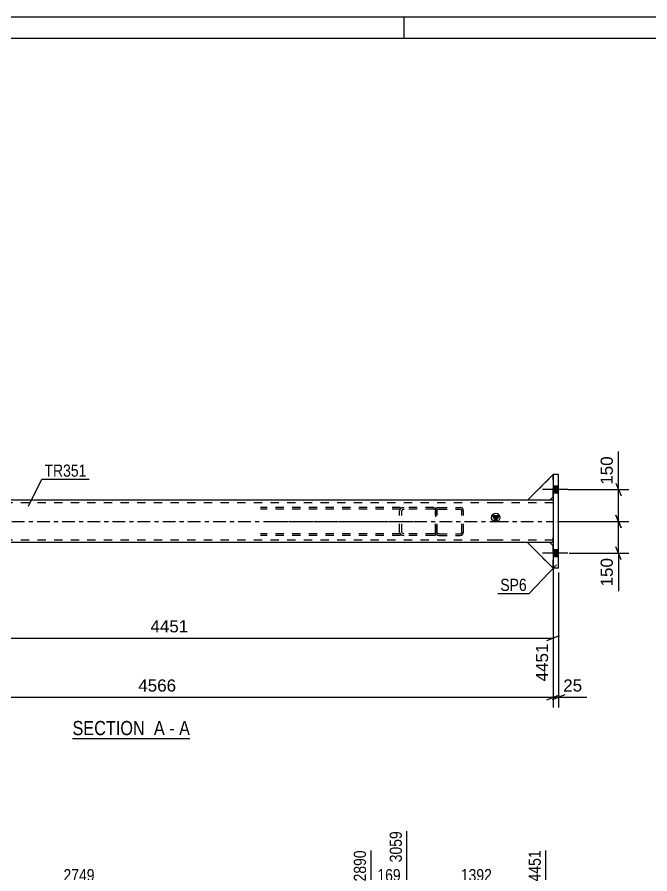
# Model space of a CAD drawing. Header units: millimetres. Extents: x 0 to 841, y 0 to 594.
# Drawn here: x 119.9 to 268.9, y 392.5 to 594 of the extents above; entities that cross this region are included whole.
import ezdxf

# ---------------------------------------------------------------- set-up
doc = ezdxf.new("R2010")
doc.units = ezdxf.units.MM
doc.linetypes.add('DXK_LINE_DOT2', pattern=[3.9198, 1.9599, -1.9599])
doc.linetypes.add('DXK_LINE_DOT3', pattern=[5.9187, 2.979, -0.9799, 0.9799, -0.9799])
doc.styles.add('Arial', font='ARIAL.TTF', dxfattribs={"height": 0.2})
doc.styles.add('Arial Narrow', font='ARIALN.TTF', dxfattribs={"height": 0.2})

# ---------------------------------------------------------------- blocks, each defined once
blk = doc.blocks.new('Unknown-318891778-1129')
at = {"color": 5, "linetype": 'Continuous'}
for p, q in [((841, 594), (0, 594)), ((211, 589), (211, 594)), ((836, 589), (5, 589))]:
    blk.add_line(p, q, dxfattribs=at)
blk = doc.blocks.new('Unknown-318891778-16 - 3878')
at = {"color": 6, "linetype": 'Continuous'}
blk.add_line((132.96, 424.35), (160.61, 424.35), dxfattribs=at)
at = {"color": 0, "linetype": 'Continuous'}
for points in [[(151.07, 425.1), (151.07, 428.6), (132.96, 428.6), (132.96, 425.1)], [(154.68, 425.1), (154.68, 428.6), (152.12, 428.6), (152.12, 425.1)], [(157, 425.1), (157, 428.6), (155.73, 428.6), (155.73, 425.1)], [(160.61, 425.1), (160.61, 428.6), (158.05, 428.6), (158.05, 425.1)]]:
    blk.add_wipeout(points, dxfattribs=at)
at = {"color": 7, "linetype": 'Continuous', "style": 'Arial Narrow'}
for s, p in [('SECTION ', (132.96, 425.1)), ('A', (152.12, 425.1)), ('A', (158.05, 425.1)), ('-', (155.73, 425.1))]:
    blk.add_text(s, height=3.34, dxfattribs=at).set_placement(p)
blk = doc.blocks.new('Part-318891778-3893 - 3878')
at = {"linetype": 'Continuous'}
blk.add_hatch(color=2, dxfattribs=at).paths.add_polyline_path([(232.58, 475.38), (231.78, 476.78), (233.38, 476.78)])
at = {"color": 2, "linetype": 'Continuous'}
for p, q in [((65.44, 480.38), (65.44, 479.18)), ((232.49, 480.38), (65.44, 480.38)), ((240.09, 480.38), (232.59, 480.38)), ((246.09, 480.38), (245.34, 480.38)), ((65.44, 471.58), (65.44, 479.18)), ((246.09, 479.18), (246.09, 471.58)), ((232.58, 475.38), (231.78, 476.78)), ((231.78, 476.78), (233.38, 476.78)), ((233.38, 476.78), (232.58, 475.38)), ((65.44, 470.38), (65.44, 471.58)), ((232.49, 470.38), (72.94, 470.38)), ((240.09, 470.38), (232.59, 470.38)), ((246.09, 470.38), (245.34, 470.38))]:
    blk.add_line(p, q, dxfattribs=at)
at = {"color": 7, "linetype": 'DXK_LINE_DOT2'}
for p, q in [((65.44, 480.38), (65.44, 480.02)), ((232.49, 479.78), (65.44, 479.78)), ((246.09, 479.78), (232.59, 479.78)), ((245.34, 480.38), (240.09, 480.38)), ((246.09, 480.38), (246.09, 479.18)), ((246.09, 480.38), (246.09, 480.02)), ((65.44, 471.58), (65.44, 470.47)), ((232.49, 470.98), (65.44, 470.98)), ((72.94, 470.38), (65.44, 470.38)), ((246.09, 470.98), (232.59, 470.98)), ((245.34, 470.38), (240.09, 470.38)), ((246.09, 470.38), (246.09, 471.58))]:
    blk.add_line(p, q, dxfattribs=at)
at = {"color": 7, "linetype": 'DXK_LINE_DOT3'}
for p, q in [((65.44, 475.38), (232.49, 475.38)), ((232.59, 475.38), (246.09, 475.38))]:
    blk.add_line(p, q, dxfattribs=at)
at = {"color": 2, "linetype": 'Continuous'}
blk.add_circle((232.58, 476.28), 1, dxfattribs=at)
blk = doc.blocks.new('Part-318891778-3941 - 3878')
at = {"color": 2, "linetype": 'Continuous'}
for p, q in [((245.34, 470.38), (240.09, 470.38)), ((240.09, 470.38), (246.09, 464.38)), ((246.09, 469.63), (245.34, 470.38))]:
    blk.add_line(p, q, dxfattribs=at)
at = {"color": 7, "linetype": 'DXK_LINE_DOT3'}
for p, q in [((246.09, 470.38), (240.09, 470.38)), ((240.09, 470.38), (246.09, 464.38))]:
    blk.add_line(p, q, dxfattribs=at)
at = {"color": 7, "linetype": 'DXK_LINE_DOT2'}
blk.add_line((246.09, 469.63), (246.09, 464.38), dxfattribs=at)
blk = doc.blocks.new('Part-318891778-3903 - 3878')
at = {"color": 7, "linetype": 'DXK_LINE_DOT2'}
for p, q in [((245.34, 470.38), (240.09, 470.38)), ((240.09, 470.38), (246.09, 464.38)), ((246.09, 469.63), (245.34, 470.38)), ((246.09, 464.38), (246.09, 469.63))]:
    blk.add_line(p, q, dxfattribs=at)
at = {"color": 7, "linetype": 'DXK_LINE_DOT3'}
for p, q in [((246.09, 470.38), (240.09, 470.38)), ((240.09, 470.38), (246.09, 464.38))]:
    blk.add_line(p, q, dxfattribs=at)
blk = doc.blocks.new('Bolt-318891778-3894 - 3878')
at = {"linetype": 'Continuous'}
for points in [[(246.09, 483.7), (246.09, 482.05), (247.34, 482.05), (247.34, 483.7)], [(246.09, 483.7), (246.09, 482.05), (247.34, 482.05), (247.34, 483.7)], [(246.09, 468.7), (246.09, 467.05), (247.34, 467.05), (247.34, 468.7)], [(246.09, 468.7), (246.09, 467.05), (247.34, 467.05), (247.34, 468.7)]]:
    blk.add_hatch(color=1, dxfattribs=at).paths.add_polyline_path(points)
at = {"color": 1, "linetype": 'Continuous'}
for p, q in [((247.34, 483.7), (246.09, 483.7)), ((247.34, 483.7), (246.09, 483.7)), ((249.54, 482.88), (243.59, 482.88)), ((249.54, 482.88), (243.59, 482.88)), ((247.34, 482.05), (246.09, 482.05)), ((247.34, 482.05), (246.09, 482.05)), ((249.54, 467.88), (243.59, 467.88)), ((249.54, 467.88), (243.59, 467.88)), ((247.34, 468.7), (246.09, 468.7)), ((247.34, 468.7), (246.09, 468.7)), ((247.34, 467.05), (246.09, 467.05)), ((247.34, 467.05), (246.09, 467.05))]:
    blk.add_line(p, q, dxfattribs=at)
blk = doc.blocks.new('Part-318891778-3935 - 3878')
at = {"color": 7, "linetype": 'DXK_LINE_DOT2'}
for p, q in [((240.09, 480.38), (246.09, 486.38)), ((246.09, 486.38), (246.09, 481.13)), ((245.34, 480.38), (240.09, 480.38)), ((246.09, 481.13), (245.34, 480.38))]:
    blk.add_line(p, q, dxfattribs=at)
at = {"color": 7, "linetype": 'DXK_LINE_DOT3'}
for p, q in [((240.09, 480.38), (246.09, 486.38)), ((246.09, 480.38), (240.09, 480.38))]:
    blk.add_line(p, q, dxfattribs=at)
blk = doc.blocks.new('Part-318891778-3936 - 3878')
at = {"color": 2, "linetype": 'Continuous'}
for p, q in [((240.09, 480.38), (246.09, 486.38)), ((245.34, 480.38), (240.09, 480.38)), ((246.09, 481.13), (245.34, 480.38))]:
    blk.add_line(p, q, dxfattribs=at)
at = {"color": 7, "linetype": 'DXK_LINE_DOT3'}
for p, q in [((240.09, 480.38), (246.09, 486.38)), ((246.09, 480.38), (240.09, 480.38))]:
    blk.add_line(p, q, dxfattribs=at)
at = {"color": 7, "linetype": 'DXK_LINE_DOT2'}
blk.add_line((246.09, 481.13), (246.09, 486.38), dxfattribs=at)
blk = doc.blocks.new('Part-318891778-3937 - 3878')
at = {"color": 7, "linetype": 'DXK_LINE_DOT2'}
for p, q in [((240.09, 480.38), (246.09, 486.38)), ((246.09, 486.38), (246.09, 481.13)), ((245.34, 480.38), (240.09, 480.38)), ((246.09, 481.13), (245.34, 480.38))]:
    blk.add_line(p, q, dxfattribs=at)
at = {"color": 7, "linetype": 'DXK_LINE_DOT3'}
for p, q in [((240.09, 480.38), (246.09, 486.38)), ((246.09, 480.38), (240.09, 480.38))]:
    blk.add_line(p, q, dxfattribs=at)
blk = doc.blocks.new('Part-318891778-3940 - 3878')
at = {"color": 7, "linetype": 'DXK_LINE_DOT2'}
for p, q in [((245.34, 470.38), (240.09, 470.38)), ((240.09, 470.38), (246.09, 464.38)), ((246.09, 469.63), (245.34, 470.38)), ((246.09, 464.38), (246.09, 469.63))]:
    blk.add_line(p, q, dxfattribs=at)
at = {"color": 7, "linetype": 'DXK_LINE_DOT3'}
for p, q in [((246.09, 470.38), (240.09, 470.38)), ((240.09, 470.38), (246.09, 464.38))]:
    blk.add_line(p, q, dxfattribs=at)
blk = doc.blocks.new('Part-318891778-3947 - 3878')
at = {"color": 7, "linetype": 'DXK_LINE_DOT2'}
for p, q in [((217.98, 478.68), (177.22, 478.68)), ((217.98, 478.28), (177.22, 478.28)), ((210.04, 478.18), (209.95, 477.88)), ((209.95, 472.88), (209.95, 477.88)), ((210.5, 477.88), (210.55, 478.03)), ((210.5, 472.88), (210.5, 477.88)), ((211.06, 478.68), (210.63, 478.61)), ((210.85, 478.24), (211.06, 478.28)), ((217.98, 478.68), (218.4, 478.61)), ((217.98, 478.28), (218.19, 478.24)), ((218.19, 478.24), (218.37, 478.16)), ((218.37, 478.16), (218.39, 478.14)), ((218.39, 478.14), (218.4, 478.61)), ((218.4, 478.61), (218.39, 478.44)), ((218.39, 478.44), (218.39, 472.31)), ((217.98, 472.48), (177.22, 472.48)), ((217.98, 472.08), (177.22, 472.08)), ((209.95, 472.88), (210.04, 472.57)), ((210.55, 472.72), (210.5, 472.88)), ((210.63, 472.14), (211.06, 472.08)), ((211.06, 472.48), (210.85, 472.51)), ((218.19, 472.51), (217.98, 472.48)), ((217.98, 472.08), (218.4, 472.14)), ((218.37, 472.59), (218.19, 472.51)), ((218.39, 472.61), (218.37, 472.59)), ((218.4, 472.14), (218.39, 472.61)), ((218.4, 472.14), (218.39, 472.31))]:
    blk.add_line(p, q, dxfattribs=at)
at = {"color": 7, "linetype": 'DXK_LINE_DOT3'}
blk.add_line((180.68, 475.38), (214.52, 475.38), dxfattribs=at)
at = {"color": 7, "linetype": 'DXK_LINE_DOT2'}
for centre, radius, start, end in [((210.89, 477.64), 1.01, 104.3889, 147.3288), ((210.97, 477.76), 0.505, 104.3889, 147.3288), ((210.89, 473.11), 1.01, 212.6712, 255.6111), ((210.97, 472.99), 0.505, 212.6712, 255.6111)]:
    blk.add_arc(centre, radius, start, end, dxfattribs=at)
blk = doc.blocks.new('Part-318891778-3960 - 3878')
at = {"color": 7, "linetype": 'DXK_LINE_DOT2'}
for p, q in [((218.45, 478.18), (218.39, 477.88)), ((218.39, 472.88), (218.39, 477.88)), ((218.79, 477.88), (218.82, 478.03)), ((218.79, 472.88), (218.79, 477.88)), ((219.19, 478.68), (218.88, 478.61)), ((219.03, 478.24), (219.19, 478.28)), ((219.19, 478.68), (224.19, 478.68)), ((219.19, 478.28), (224.19, 478.28)), ((224.49, 478.61), (224.19, 478.68)), ((224.19, 478.28), (224.34, 478.24)), ((224.56, 478.03), (224.59, 477.88)), ((224.59, 472.88), (224.59, 477.88)), ((224.99, 477.88), (224.93, 478.18)), ((224.99, 472.88), (224.99, 477.88)), ((218.39, 472.88), (218.45, 472.57)), ((218.82, 472.72), (218.79, 472.88)), ((218.88, 472.14), (219.19, 472.08)), ((219.19, 472.48), (219.03, 472.51)), ((219.19, 472.48), (224.19, 472.48)), ((219.19, 472.08), (224.19, 472.08)), ((224.34, 472.51), (224.19, 472.48)), ((224.19, 472.08), (224.49, 472.14)), ((224.59, 472.88), (224.56, 472.72)), ((224.93, 472.57), (224.99, 472.88))]:
    blk.add_line(p, q, dxfattribs=at)
at = {"color": 7, "linetype": 'DXK_LINE_DOT3'}
blk.add_line((221.69, 475.38), (221.69, 475.38), dxfattribs=at)
at = {"color": 7, "linetype": 'DXK_LINE_DOT2'}
for centre, radius, start, end in [((219.19, 477.88), 0.8, 112.5, 157.5), ((219.19, 477.88), 0.4, 112.5, 157.5), ((224.19, 477.88), 0.4, 22.5, 67.5), ((224.19, 477.88), 0.8, 22.5, 67.5), ((219.19, 472.88), 0.8, 202.5, 247.5), ((219.19, 472.88), 0.4, 202.5, 247.5), ((224.19, 472.88), 0.4, 292.5, 337.5), ((224.19, 472.88), 0.8, 292.5, 337.5)]:
    blk.add_arc(centre, radius, start, end, dxfattribs=at)
blk = doc.blocks.new('Part-318891778-3965 - 3878')
at = {"color": 2, "linetype": 'Continuous'}
for p, q in [((247.34, 486.38), (246.09, 486.38)), ((246.09, 486.38), (246.09, 464.38)), ((247.34, 464.38), (247.34, 486.38)), ((247.34, 464.38), (246.09, 464.38))]:
    blk.add_line(p, q, dxfattribs=at)
at = {"color": 7, "linetype": 'DXK_LINE_DOT3'}
blk.add_line((246.71, 475.38), (246.71, 475.38), dxfattribs=at)
blk = doc.blocks.new('StraightDimension-318891778-5167 - 4993')
at = {"color": 7, "linetype": 'Continuous'}
for p, q in [((211.68, 353.77), (211.68, 402.5)), ((244.38, 369.49), (244.38, 398)), ((213.18, 389.99), (210.18, 388.79)), ((211.68, 389.39), (244.38, 389.39)), ((242.88, 388.79), (245.88, 389.99))]:
    blk.add_line(p, q, dxfattribs=at)
at = {"color": 0, "linetype": 'Continuous'}
blk.add_wipeout([(243.78, 398.6), (239.58, 398.6), (239.58, 390.09), (243.78, 390.09)], dxfattribs=at)
at = {"color": 0}
blk.add_wipeout([(232.28, 390.14), (232.28, 394.34), (223.77, 394.34), (223.77, 390.14)], dxfattribs=at)
at = {"color": 3, "linetype": 'Continuous', "style": 'Arial Narrow'}
blk.add_text('4451', height=2.863, rotation=90.0002, dxfattribs=at).set_placement((243.18, 390.69))
at = {"color": 3, "style": 'Arial Narrow'}
blk.add_text('1392', height=2.863, dxfattribs=at).set_placement((224.37, 390.74))
blk = doc.blocks.new('StraightDimension-318891778-5168 - 4993')
at = {"color": 7, "linetype": 'Continuous'}
for p, q in [((211.68, 353.77), (211.68, 402.5)), ((203.24, 354.49), (203.24, 398)), ((201.74, 388.79), (204.74, 389.99)), ((203.24, 389.39), (211.68, 389.39)), ((213.18, 389.99), (210.18, 388.79))]:
    blk.add_line(p, q, dxfattribs=at)
at = {"color": 0}
blk.add_wipeout([(210.8, 390.14), (210.8, 394.34), (204.12, 394.34), (204.12, 390.14)], dxfattribs=at)
at = {"color": 0, "linetype": 'Continuous'}
blk.add_wipeout([(211.08, 403.1), (206.88, 403.1), (206.88, 394.59), (211.08, 394.59)], dxfattribs=at)
at = {"color": 3, "linetype": 'Continuous', "style": 'Arial Narrow'}
blk.add_text('3059', height=2.863, rotation=90.0002, dxfattribs=at).set_placement((210.48, 395.19))
at = {"color": 3, "style": 'Arial Narrow'}
blk.add_text('169', height=2.863, dxfattribs=at).set_placement((204.72, 390.74))
blk = doc.blocks.new('StraightDimension-318891778-5169 - 4993')
at = {"color": 7, "linetype": 'Continuous'}
for p, q in [((65.77, 353.77), (65.77, 400.68)), ((203.24, 354.49), (203.24, 398)), ((67.27, 389.99), (64.27, 388.79)), ((65.77, 389.39), (203.24, 389.39)), ((201.74, 388.79), (204.74, 389.99))]:
    blk.add_line(p, q, dxfattribs=at)
at = {"color": 0, "linetype": 'Continuous'}
blk.add_wipeout([(202.64, 398.6), (198.44, 398.6), (198.44, 390.09), (202.64, 390.09)], dxfattribs=at)
at = {"color": 0}
blk.add_wipeout([(138.76, 390.14), (138.76, 394.34), (130.25, 394.34), (130.25, 390.14)], dxfattribs=at)
at = {"color": 3, "linetype": 'Continuous', "style": 'Arial Narrow'}
blk.add_text('2890', height=2.863, rotation=90.0002, dxfattribs=at).set_placement((202.04, 390.69))
at = {"color": 3, "style": 'Arial Narrow'}
blk.add_text('2749', height=2.863, dxfattribs=at).set_placement((130.85, 390.74))
blk = doc.blocks.new('StraightDimension-318891778-6656 - 3878')
at = {"color": 7, "linetype": 'Continuous'}
for p, q in [((246.09, 469.38), (246.09, 437.73)), ((65.44, 467.24), (65.44, 444.4)), ((66.94, 448.53), (63.94, 447.33)), ((65.44, 447.93), (246.09, 447.93)), ((244.59, 447.33), (247.59, 448.53))]:
    blk.add_line(p, q, dxfattribs=at)
at = {"color": 0}
blk.add_wipeout([(160.81, 448.68), (160.81, 452.88), (150.71, 452.88), (150.71, 448.68)], dxfattribs=at)
at = {"color": 0, "linetype": 'Continuous'}
for points in [[(64.84, 447.23), (60.64, 447.23), (60.64, 443.8), (64.84, 443.8)], [(245.49, 447.23), (241.29, 447.23), (241.29, 437.13), (245.49, 437.13)]]:
    blk.add_wipeout(points, dxfattribs=at)
at = {"color": 3, "style": 'Arial'}
blk.add_text('4451', height=2.865, dxfattribs=at).set_placement((151.31, 449.28))
at = {"color": 3, "linetype": 'Continuous', "style": 'Arial'}
for s, height, p in [('0', 2.87, (64.24, 444.4)), ('4451', 2.865, (244.89, 437.73))]:
    blk.add_text(s, height=height, rotation=90.0002, dxfattribs=at).set_placement(p)
blk = doc.blocks.new('StraightDimension-318891778-4093 - 3878')
at = {"color": 7, "linetype": 'Continuous'}
for p, q in [((59.69, 463.57), (59.69, 431.6)), ((246.09, 463.38), (246.09, 431.6)), ((61.19, 434.6), (58.19, 433.4)), ((59.69, 434), (246.09, 434)), ((244.59, 433.4), (247.59, 434.6))]:
    blk.add_line(p, q, dxfattribs=at)
at = {"color": 0}
blk.add_wipeout([(157.93, 434.75), (157.93, 438.95), (147.84, 438.95), (147.84, 434.75)], dxfattribs=at)
at = {"color": 3, "style": 'Arial'}
blk.add_text('4566', height=2.865, dxfattribs=at).set_placement((148.44, 435.35))
blk = doc.blocks.new('StraightDimension-318891778-4006 - 3878')
at = {"color": 7, "linetype": 'Continuous'}
for p, q in [((260.88, 476.88), (262.08, 473.88)), ((247.09, 475.38), (263.88, 475.38)), ((261.48, 467.88), (261.48, 475.38)), ((249.86, 467.88), (263.88, 467.88)), ((262.08, 466.38), (260.88, 469.38))]:
    blk.add_line(p, q, dxfattribs=at)
at = {"color": 0}
blk.add_wipeout([(260.73, 467.35), (256.53, 467.35), (256.53, 459.48), (260.73, 459.48)], dxfattribs=at)
at = {"color": 7, "linetype": 'Continuous'}
blk.add_line((261.48, 467.88), (261.48, 458.95), dxfattribs=at)
blk.add_line((261.48, 467.88), (261.48, 458.95), dxfattribs=at)
at = {"color": 3, "style": 'Arial'}
blk.add_text('150', height=2.865, rotation=90.0002, dxfattribs=at).set_placement((260.13, 460.08))
blk = doc.blocks.new('StraightDimension-318891778-3997 - 3878')
at = {"color": 7, "linetype": 'Continuous'}
for p, q in [((260.88, 484.38), (262.08, 481.38)), ((249.64, 482.88), (263.88, 482.88)), ((261.48, 475.38), (261.48, 482.88)), ((262.08, 473.88), (260.88, 476.88)), ((247.09, 475.38), (263.88, 475.38))]:
    blk.add_line(p, q, dxfattribs=at)
at = {"color": 0}
blk.add_wipeout([(260.73, 491.27), (256.53, 491.27), (256.53, 483.4), (260.73, 483.4)], dxfattribs=at)
at = {"color": 7, "linetype": 'Continuous'}
blk.add_line((261.48, 482.88), (261.48, 491.8), dxfattribs=at)
blk.add_line((261.48, 482.88), (261.48, 491.8), dxfattribs=at)
at = {"color": 3, "style": 'Arial'}
blk.add_text('150', height=2.865, rotation=90.0002, dxfattribs=at).set_placement((260.13, 484))
blk = doc.blocks.new('StraightDimension-318891778-4115 - 3878')
at = {"color": 7, "linetype": 'Continuous'}
for p, q in [((246.09, 463.38), (246.09, 431.6)), ((247.34, 463.38), (247.34, 431.6)), ((244.59, 433.4), (247.59, 434.6)), ((248.84, 434.6), (245.84, 433.4)), ((246.09, 434), (247.34, 434))]:
    blk.add_line(p, q, dxfattribs=at)
at = {"color": 0}
blk.add_wipeout([(253.51, 434.75), (253.51, 438.95), (247.86, 438.95), (247.86, 434.75)], dxfattribs=at)
at = {"color": 7, "linetype": 'Continuous'}
blk.add_line((247.34, 434), (254.04, 434), dxfattribs=at)
blk.add_line((247.34, 434), (254.04, 434), dxfattribs=at)
at = {"color": 3, "style": 'Arial'}
blk.add_text('25', height=2.865, dxfattribs=at).set_placement((248.46, 435.35))
blk = doc.blocks.new('Mark-318891778-3889 - 3878')
at = {"color": 0}
blk.add_wipeout([(136.25, 485.9), (136.25, 488.9), (126.38, 488.9), (126.38, 485.9)], dxfattribs=at)
blk.add_wipeout([(136.25, 485.9), (136.25, 488.9), (126.38, 488.9), (126.38, 485.9)], dxfattribs=at)
at = {"color": 30, "linetype": 'Continuous'}
for p, q in [((122.62, 478.93), (125.78, 485.3)), ((125.78, 485.3), (136.85, 485.3))]:
    blk.add_line(p, q, dxfattribs=at)
at = {"color": 3, "style": 'Arial Narrow'}
blk.add_text('TR351', height=2.863, dxfattribs=at).set_placement((126.38, 485.9))
blk = doc.blocks.new('Mark-318891778-3961 - 3878')
at = {"color": 0}
blk.add_wipeout([(239.87, 459.02), (239.87, 462.02), (233.66, 462.02), (233.66, 459.02)], dxfattribs=at)
blk.add_wipeout([(239.87, 459.02), (239.87, 462.02), (233.66, 462.02), (233.66, 459.02)], dxfattribs=at)
at = {"color": 30, "linetype": 'Continuous'}
for p in [(246.9, 465.13), (233.06, 458.42)]:
    blk.add_line(p, (240.47, 458.42), dxfattribs=at)
at = {"color": 3, "style": 'Arial Narrow'}
blk.add_text('SP6', height=2.863, dxfattribs=at).set_placement((233.66, 459.02))

msp = doc.modelspace()

# ---------------------------------------------------------------- block references
for name in ['Unknown-318891778-1129', 'Part-318891778-3935 - 3878', 'Part-318891778-3936 - 3878', 'Part-318891778-3937 - 3878', 'Part-318891778-3965 - 3878', 'Bolt-318891778-3894 - 3878', 'Part-318891778-3893 - 3878', 'Part-318891778-3947 - 3878', 'Part-318891778-3960 - 3878', 'Part-318891778-3941 - 3878', 'Part-318891778-3903 - 3878', 'Part-318891778-3940 - 3878']:
    msp.add_blockref(name, (0, 0))

# ---------------------------------------------------------------- next in the draw order: block references
for name in ['Mark-318891778-3889 - 3878', 'StraightDimension-318891778-6656 - 3878', 'Unknown-318891778-16 - 3878', 'StraightDimension-318891778-5167 - 4993']:
    msp.add_blockref(name, (0, 0))

# ---------------------------------------------------------------- next in the draw order: block references
for name in ['StraightDimension-318891778-4093 - 3878', 'StraightDimension-318891778-5168 - 4993']:
    msp.add_blockref(name, (0, 0))

# ---------------------------------------------------------------- next in the draw order: block references
for name in ['StraightDimension-318891778-4006 - 3878', 'StraightDimension-318891778-5169 - 4993']:
    msp.add_blockref(name, (0, 0))

# ---------------------------------------------------------------- next in the draw order: block references
for name in ['StraightDimension-318891778-3997 - 3878', 'StraightDimension-318891778-4115 - 3878']:
    msp.add_blockref(name, (0, 0))

# ---------------------------------------------------------------- next in the draw order: block references
msp.add_blockref('Mark-318891778-3961 - 3878', (0, 0))

doc.saveas('drawing.dxf')
